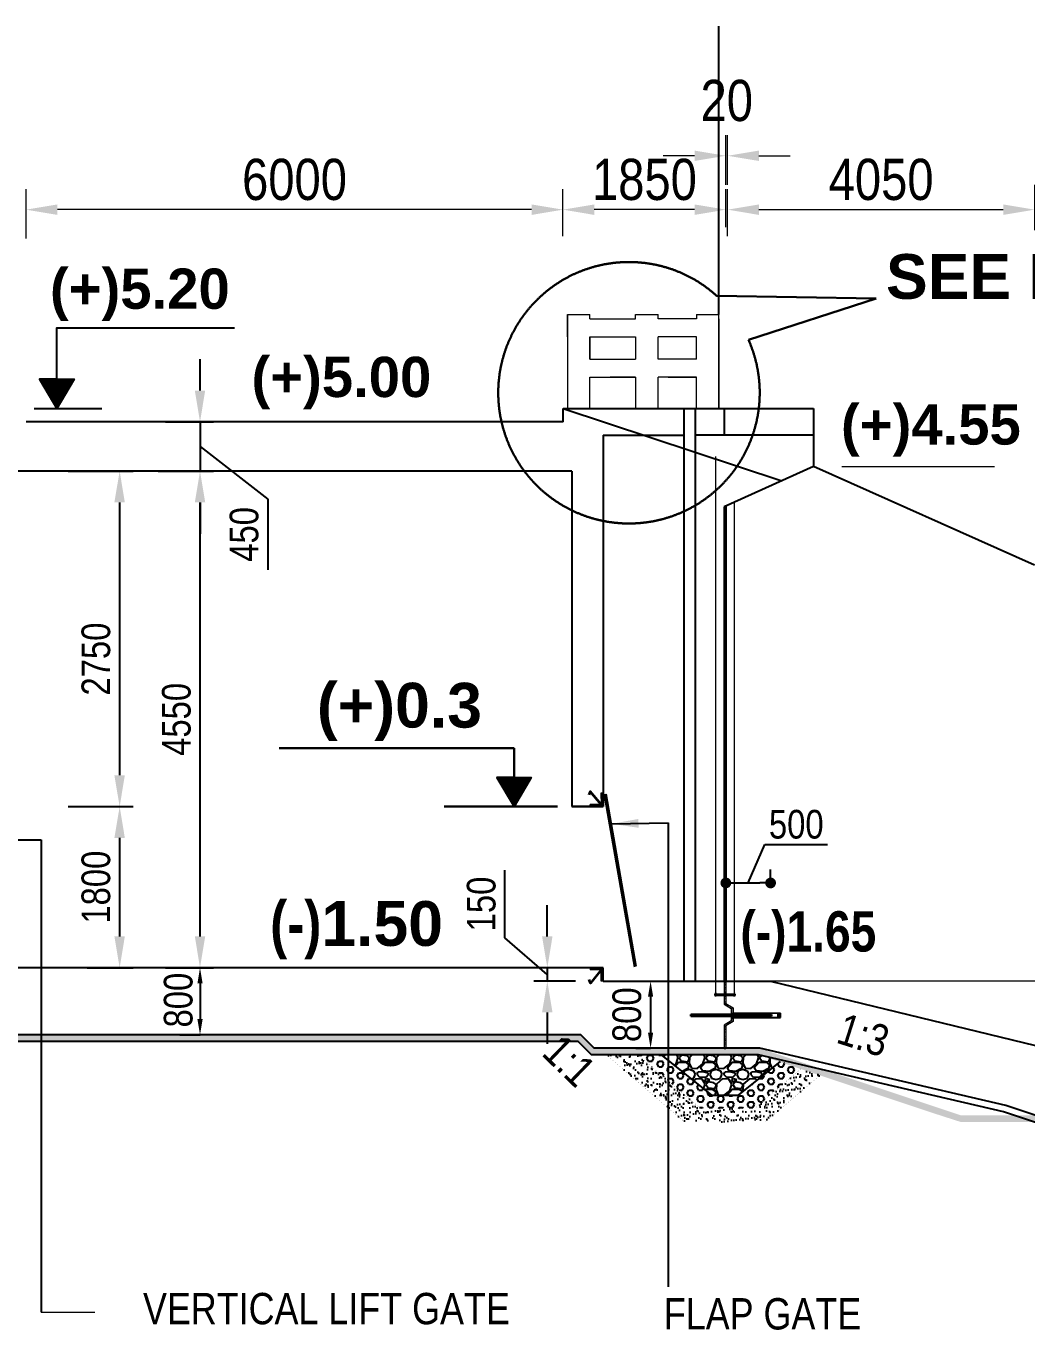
# Model space of a CAD drawing. Extents: x -119161 to 3778985, y -718511 to -30958.
# Drawn here: x 2846135 to 2857319, y -684385 to -669815 of the extents above; entities that cross this region are included whole.
import ezdxf

# ---------------------------------------------------------------- set-up
doc = ezdxf.new("R2010")
doc.units = 0
doc.header["$MEASUREMENT"] = 0
for name, pattern in [('DASHED2', [9.525, 6.35, -3.175]), ('DASHEDX2', [38.1, 25.4, -12.7]), ('HIDDEN', [0.375, 0.25, -0.125])]:
    doc.linetypes.add(name, pattern=pattern)
doc.layers.get('0').update_dxf_attribs({"linetype": 'CONTINUOUS'})
doc.layers.get('DEFPOINTS').update_dxf_attribs({"linetype": 'CONTINUOUS'})
for name, color, linetype, lineweight in [('CAR', 5, 'CONTINUOUS', 18), ('Dim', 7, 'CONTINUOUS', 9), ('Dimension', 8, 'CONTINUOUS', 18), ('Grid Line_Outer', 7, 'CONTINUOUS', 5), ('HATCH', 252, 'CONTINUOUS', 5), ('line2', 3, 'CONTINUOUS', 30), ('Railing', 8, 'CONTINUOUS', 0)]:
    doc.layers.add(name, color=color, linetype=linetype, lineweight=lineweight)
for name, color, linetype in [('DOTTED', 240, 'DASHED2'), ('LINE', 7, 'CONTINUOUS'), ('TEXT', 10, 'CONTINUOUS')]:
    doc.layers.add(name, color=color, linetype=linetype)
doc.styles.add('1-2', font='arial.ttf')
doc.styles.add('ARIAL', font='ARIALN.TTF')
doc.styles.add('DIM', font='isocp3.shx')
doc.styles.add('dimText', font='ARIALN.TTF')
doc.styles.add('text', font='ARIALN.TTF', dxfattribs={"height": 1.6})
doc.dimstyles.new('dim_150', dxfattribs={"dimtxt": 300, "dimasz": 300, "dimexe": 300, "dimexo": 100, "dimgap": 100, "dimtad": 1, "dimdec": 0, "dimzin": 0, "dimdsep": 46, "dimtxsty": 'DIM', "dimcen": 150, "dimclrd": 5, "dimclre": 5, "dimclrt": 7, "dimadec": 0, "dimazin": 0, "dimtfac": 1, "dimtdec": 0, "dimtmove": 0, "dimatfit": 3, "dimfxl": 20, "dimtolj": 1, "dimtzin": 0, "dimarcsym": 0})
doc.dimstyles.new('dim_230', dxfattribs={"dimtxt": 460, "dimasz": 460, "dimexe": 230, "dimexo": 100, "dimgap": 100, "dimtad": 1, "dimdec": 0, "dimzin": 0, "dimdsep": 46, "dimtxsty": 'dimText', "dimcen": 0.09, "dimclrd": 256, "dimclre": 256, "dimclrt": 7, "dimadec": 0, "dimazin": 0, "dimtfac": 1, "dimtdec": 0, "dimtofl": 0, "dimtmove": 0, "dimatfit": 3, "dimfxl": 1, "dimtolj": 1, "dimtzin": 0, "dimlwd": -1, "dimlwe": -1, "dimarcsym": 0})
pattern_1 = [(37.5, (2436513.7115, -700063.704), (-0.31496679, 9.63411885), [0, -7.6, 0, -8.5, 0, -8.125]), (7.5, (2436513.712, -700063.704), (8.84888353, 14.11073033), [0, -4.1, 0, -6.85, 0, -2.625]), (327.5, (2436507.5615, -700063.704), (15.57070931, 0.02829527), [0, -2.5, 0, -9, 0, -11.75]), (317.5, (2436507.562, -700063.704), (15.03063302, 4.38837782), [0, -1.25, 0, -5.9, 0, -6.75])]

# ---------------------------------------------------------------- blocks, each defined once
blk = doc.blocks.new('*D1457')
at = {"layer": 'DEFPOINTS', "color": 0, "lineweight": -2, "ltscale": 500}
for p in [(2847865, -680337), (2847852, -681087), (2848079, -681087)]:
    blk.add_point(p, dxfattribs=at)
at = {"layer": 'Dim', "color": 5, "lineweight": -2, "ltscale": 500}
for p, q in [((2847865, -680337), (2848079, -680337)), ((2848079, -680512), (2848079, -680912)), ((2847852, -681087), (2848079, -681087))]:
    blk.add_line(p, q, dxfattribs=at)
for points in [[(2848050, -680512), (2848108, -680512), (2848079, -680337)], [(2848050, -680912), (2848108, -680912), (2848079, -681087)]]:
    blk.add_solid(points, dxfattribs=at)
at = {"layer": 'Dim', "color": 7, "ltscale": 500, "insert": (2847837, -680699), "char_height": 320, "attachment_point": 5, "rotation": 90, "style": 'ARIAL'}
blk.add_mtext('\\A1;800', dxfattribs=at)
blk = doc.blocks.new('*D1458')
at = {"layer": 'DEFPOINTS', "color": 0, "lineweight": -2, "ltscale": 500}
for p in [(2852950, -680487), (2852950, -681237), (2853114, -681237)]:
    blk.add_point(p, dxfattribs=at)
at = {"layer": 'Dim', "color": 5, "lineweight": -2, "ltscale": 500}
for p, q in [((2852950, -680487), (2853114, -680487)), ((2853114, -680662), (2853114, -681062)), ((2852950, -681237), (2853114, -681237))]:
    blk.add_line(p, q, dxfattribs=at)
for points in [[(2853085, -680662), (2853143, -680662), (2853114, -680487)], [(2853085, -681062), (2853143, -681062), (2853114, -681237)]]:
    blk.add_solid(points, dxfattribs=at)
at = {"layer": 'Dim', "color": 7, "ltscale": 500, "insert": (2852850, -680862), "char_height": 320, "attachment_point": 5, "rotation": 90, "style": 'ARIAL'}
blk.add_mtext('\\A1;800', dxfattribs=at)
blk = doc.blocks.new('*D1465')
at = {"layer": 'DEFPOINTS', "color": 0, "lineweight": -2, "ltscale": 500}
for p in [(2846135, -671866), (2852135, -672139), (2846135, -672289)]:
    blk.add_point(p, dxfattribs=at)
at = {"layer": 'Dim', "ltscale": 500}
for p, q in [((2846135, -672189), (2846135, -671636)), ((2852135, -672039), (2852135, -671636)), ((2851785, -671866), (2846485, -671866))]:
    blk.add_line(p, q, dxfattribs=at)
at = {"layer": 'Dim', "lineweight": -2, "ltscale": 500}
for points in [[(2846485, -671808), (2846485, -671925), (2846135, -671866)], [(2851785, -671808), (2851785, -671925), (2852135, -671866)]]:
    blk.add_solid(points, dxfattribs=at)
at = {"layer": 'Dim', "color": 7, "ltscale": 500, "insert": (2849135, -671531), "char_height": 460, "attachment_point": 5, "style": 'dimText'}
blk.add_mtext('\\A1;6000', dxfattribs=at)
blk = doc.blocks.new('_Dot')
at = {"color": 0, "linetype": 'ByBlock', "lineweight": -2}
blk.add_line((-0.5, 0), (-1, 0), dxfattribs=at)
at = {"color": 0, "linetype": 'ByBlock', "const_width": 0.5}
blk.add_lwpolyline([(-0.25, 0, 1), (0.25, 0, 1)], format="xyb", close=True, dxfattribs=at)
blk = doc.blocks.new('*D1473')
at = {"layer": 'DEFPOINTS', "color": 0, "lineweight": -2, "ltscale": 500}
for p in [(2854455, -679390), (2853955, -679424), (2854455, -679432)]:
    blk.add_point(p, dxfattribs=at)
at = {"layer": 'Dim', "color": 5, "lineweight": -2, "ltscale": 500}
for p, q in [((2854205, -679390), (2854392, -678959)), ((2854392, -678959), (2855091, -678959)), ((2853955, -679324), (2853955, -679240)), ((2854455, -679332), (2854455, -679240)), ((2854075, -679390), (2854335, -679390))]:
    blk.add_line(p, q, dxfattribs=at)
at = {"layer": 'Dim', "color": 5, "lineweight": -2, "ltscale": 500, "xscale": 120, "yscale": 120, "zscale": 120, "rotation": 180}
blk.add_blockref('_Dot', (2853955, -679390), dxfattribs=at)
at = {"layer": 'Dim', "color": 5, "lineweight": -2, "ltscale": 500, "xscale": 120, "yscale": 120, "zscale": 120}
blk.add_blockref('_Dot', (2854455, -679390), dxfattribs=at)
at = {"layer": 'Dim', "color": 7, "ltscale": 500, "insert": (2854742, -678736), "char_height": 320, "attachment_point": 5, "style": 'ARIAL'}
blk.add_mtext('\\A1;500', dxfattribs=at)
blk = doc.blocks.new('*D1478')
at = {"layer": 'DEFPOINTS', "color": 0, "lineweight": -2, "ltscale": 500}
for p in [(2852135, -671866), (2853955, -672162), (2852135, -672263)]:
    blk.add_point(p, dxfattribs=at)
at = {"layer": 'Dim', "ltscale": 500}
for p, q in [((2852135, -672163), (2852135, -671636)), ((2853955, -672062), (2853955, -671636)), ((2853605, -671866), (2852485, -671866))]:
    blk.add_line(p, q, dxfattribs=at)
at = {"layer": 'Dim', "lineweight": -2, "ltscale": 500}
for points in [[(2852485, -671808), (2852485, -671925), (2852135, -671866)], [(2853605, -671808), (2853605, -671925), (2853955, -671866)]]:
    blk.add_solid(points, dxfattribs=at)
at = {"layer": 'Dim', "color": 7, "ltscale": 500, "insert": (2853045, -671531), "char_height": 460, "attachment_point": 5, "style": 'dimText'}
blk.add_mtext('\\A1;1850', dxfattribs=at)
blk = doc.blocks.new('*D1479')
at = {"layer": 'DEFPOINTS', "color": 0, "lineweight": -2, "ltscale": 500}
for p in [(2857405, -671488), (2857405, -671866), (2853975, -672262)]:
    blk.add_point(p, dxfattribs=at)
at = {"layer": 'Dim', "ltscale": 500}
for p, q in [((2853975, -672162), (2853975, -671636)), ((2857405, -671588), (2857405, -672096)), ((2854325, -671866), (2857055, -671866))]:
    blk.add_line(p, q, dxfattribs=at)
at = {"layer": 'Dim', "lineweight": -2, "ltscale": 500}
for points in [[(2854325, -671808), (2854325, -671925), (2853975, -671866)], [(2857055, -671808), (2857055, -671925), (2857405, -671866)]]:
    blk.add_solid(points, dxfattribs=at)
at = {"layer": 'Dim', "color": 7, "ltscale": 500, "insert": (2855690, -671531), "char_height": 460, "attachment_point": 5, "style": 'dimText'}
blk.add_mtext('\\A1;4050', dxfattribs=at)
blk = doc.blocks.new('*D1480')
at = {"layer": 'DEFPOINTS', "color": 0, "lineweight": -2, "ltscale": 500}
for p in [(2852374, -680337), (2851960, -680487), (2852374, -680487)]:
    blk.add_point(p, dxfattribs=at)
at = {"layer": 'Dim', "color": 5, "lineweight": -2, "ltscale": 500}
for p, q in [((2851487, -680002), (2851487, -679248)), ((2851960, -679987), (2851960, -679637)), ((2851960, -680412), (2851487, -680002)), ((2852274, -680337), (2851810, -680337)), ((2851960, -680337), (2851960, -680487)), ((2851960, -680337), (2851960, -680487)), ((2852274, -680487), (2851810, -680487)), ((2851960, -680837), (2851960, -681187))]:
    blk.add_line(p, q, dxfattribs=at)
for points in [[(2851901, -679987), (2852018, -679987), (2851960, -680337)], [(2851901, -680837), (2852018, -680837), (2851960, -680487)]]:
    blk.add_solid(points, dxfattribs=at)
at = {"layer": 'Dim', "color": 7, "ltscale": 500, "insert": (2851223, -679625), "char_height": 320, "attachment_point": 5, "rotation": 90, "style": 'ARIAL'}
blk.add_mtext('\\A1;150', dxfattribs=at)
blk = doc.blocks.new('*D1481')
at = {"layer": 'DEFPOINTS', "color": 0, "lineweight": -2, "ltscale": 500}
for p in [(2846775, -678537), (2846719, -680337), (2847181, -680337)]:
    blk.add_point(p, dxfattribs=at)
at = {"layer": 'Dim', "color": 5, "lineweight": -2, "ltscale": 500}
for p, q in [((2846875, -678537), (2847331, -678537)), ((2847181, -678887), (2847181, -679987)), ((2846819, -680337), (2847331, -680337))]:
    blk.add_line(p, q, dxfattribs=at)
for points in [[(2847122, -678887), (2847239, -678887), (2847181, -678537)], [(2847122, -679987), (2847239, -679987), (2847181, -680337)]]:
    blk.add_solid(points, dxfattribs=at)
at = {"layer": 'Dim', "color": 7, "ltscale": 500, "insert": (2846917, -679437), "char_height": 320, "attachment_point": 5, "rotation": 90, "style": 'ARIAL'}
blk.add_mtext('\\A1;1800', dxfattribs=at)
blk = doc.blocks.new('*D1488')
at = {"layer": 'DEFPOINTS', "color": 0, "lineweight": -2, "ltscale": 500}
for p in [(2846506, -674787), (2846506, -678537), (2847181, -678537)]:
    blk.add_point(p, dxfattribs=at)
at = {"layer": 'Dim', "color": 5, "lineweight": -2, "ltscale": 500}
for p, q in [((2846606, -674787), (2847331, -674787)), ((2847181, -675137), (2847181, -678187)), ((2846606, -678537), (2847331, -678537))]:
    blk.add_line(p, q, dxfattribs=at)
for points in [[(2847122, -675137), (2847239, -675137), (2847181, -674787)], [(2847122, -678187), (2847239, -678187), (2847181, -678537)]]:
    blk.add_solid(points, dxfattribs=at)
at = {"layer": 'Dim', "color": 7, "ltscale": 500, "insert": (2846917, -676888), "char_height": 320, "attachment_point": 5, "rotation": 90, "style": 'ARIAL'}
blk.add_mtext('\\A1;2750', dxfattribs=at)
blk = doc.blocks.new('*D1491')
at = {"layer": 'DEFPOINTS', "color": 0, "lineweight": -2, "ltscale": 500}
for p in [(2848079, -674787), (2848784, -674787), (2847595, -680337)]:
    blk.add_point(p, dxfattribs=at)
at = {"layer": 'Dim', "color": 5, "lineweight": -2, "ltscale": 500}
for p, q in [((2848684, -674787), (2847929, -674787)), ((2848079, -679987), (2848079, -675137)), ((2847695, -680337), (2848229, -680337))]:
    blk.add_line(p, q, dxfattribs=at)
for points in [[(2848021, -675137), (2848137, -675137), (2848079, -674787)], [(2848021, -679987), (2848137, -679987), (2848079, -680337)]]:
    blk.add_solid(points, dxfattribs=at)
at = {"layer": 'Dim', "color": 7, "ltscale": 500, "insert": (2847816, -677562), "char_height": 320, "attachment_point": 5, "rotation": 90, "style": 'ARIAL'}
blk.add_mtext('\\A1;4550', dxfattribs=at)
blk = doc.blocks.new('*D1492')
at = {"layer": 'DEFPOINTS', "color": 0, "lineweight": -2, "ltscale": 500}
for p in [(2847595, -674237), (2847512, -674787), (2848079, -674787)]:
    blk.add_point(p, dxfattribs=at)
at = {"layer": 'Dim', "color": 5, "lineweight": -2, "ltscale": 500}
for p, q in [((2848079, -673887), (2848079, -673537)), ((2847695, -674237), (2848229, -674237)), ((2848079, -674237), (2848079, -674787)), ((2848079, -674237), (2848079, -674787)), ((2848079, -674512), (2848837, -675101)), ((2847612, -674787), (2848229, -674787)), ((2848079, -675137), (2848079, -675487)), ((2848837, -675101), (2848837, -675890))]:
    blk.add_line(p, q, dxfattribs=at)
for points in [[(2848021, -673887), (2848137, -673887), (2848079, -674237)], [(2848021, -675137), (2848137, -675137), (2848079, -674787)]]:
    blk.add_solid(points, dxfattribs=at)
at = {"layer": 'Dim', "color": 7, "ltscale": 500, "insert": (2848573, -675495), "char_height": 320, "attachment_point": 5, "rotation": 90, "style": 'ARIAL'}
blk.add_mtext('\\A1;450', dxfattribs=at)
blk = doc.blocks.new('huk')
at = {"layer": 'Dim'}
h = blk.add_hatch(dxfattribs=at)
h.set_pattern_fill('ANSI31', color=15)
h.set_pattern_definition([(45, (-358365.36117, -19477.47705), (-0.08838834765, 0.08838834765), [])])
h.paths.add_polyline_path([(13, 3, 0.75964), (-13, 3), (-94, 3, 4.674984), (-94, -6), (-12, -6, 0.637498), (12, -6), (94, -6, 4.674984), (94, 3)])
h.paths.add_polyline_path([(-6, 0, -1), (6, 0, -1)], flags=16)
at = {"layer": 'DOTTED', "color": 8}
for points in [[(-94, 3), (-13, 3)], [(13, 3), (94, 3)], [(-94, -6), (-12, -6)], [(12, -6), (94, -6)]]:
    blk.add_lwpolyline(points, dxfattribs=at)
blk.add_circle((0, 0), 6.04, dxfattribs=at)
for centre, radius, start, end in [((-104, -1), 11, 24.1477, 335.8523), ((0, 0), 13, 15.5565, 164.4435), ((104, -1), 11, 204.1477, 155.8523), ((0, 0), 13, 204.9652, 335.0348)]:
    blk.add_arc(centre, radius, start, end, dxfattribs=at)
blk = doc.blocks.new('*D1534')
at = {"layer": 'DEFPOINTS', "color": 0, "lineweight": -2, "ltscale": 500}
for p in [(2853975, -671264), (2853955, -671689), (2853975, -671689)]:
    blk.add_point(p, dxfattribs=at)
at = {"layer": 'Dim', "ltscale": 500}
for p, q in [((2853955, -671589), (2853955, -671034)), ((2853975, -671589), (2853975, -671034)), ((2853605, -671264), (2853255, -671264)), ((2854325, -671264), (2854675, -671264))]:
    blk.add_line(p, q, dxfattribs=at)
at = {"layer": 'Dim', "lineweight": -2, "ltscale": 500}
for points in [[(2853605, -671206), (2853605, -671322), (2853955, -671264)], [(2854325, -671206), (2854325, -671322), (2853975, -671264)]]:
    blk.add_solid(points, dxfattribs=at)
at = {"layer": 'Dim', "color": 7, "ltscale": 500, "insert": (2853965, -670649), "char_height": 460, "attachment_point": 5, "style": 'dimText'}
blk.add_mtext('\\A1;20', dxfattribs=at)

msp = doc.modelspace()

# ---------------------------------------------------------------- hatches: boundary and pattern name
at = {"layer": 'Dim'}
h = msp.add_hatch(dxfattribs=at)
h.set_pattern_fill('ANSI31', color=8)
h.set_pattern_definition([(45, (2502204.75016, -779149.77228), (-0.08838834765, 0.08838834765), [])])
h.paths.add_polyline_path([(2846671.2, -673761.4), (2846478.6, -673761.4), (2846478.6, -674087.2)])
h.paths.add_polyline_path([(2846478.6, -673761.4), (2846286.1, -673761.4), (2846478.6, -674087.2)])
h = msp.add_hatch(dxfattribs=at)
h.set_pattern_fill('ANSI31', color=8)
h.set_pattern_definition([(45, (2508085.77198, -783598.47598), (-0.08838834765, 0.08838834765), [])])
h.paths.add_polyline_path([(2851396.3, -678210.1), (2851588.8, -678210.1), (2851588.8, -678535.9)])
h.paths.add_polyline_path([(2851588.8, -678210.1), (2851781.3, -678210.1), (2851588.8, -678535.9)])
h = msp.add_hatch(dxfattribs=at)
h.set_pattern_fill('AR-SAND', color=8, scale=5)
h.set_pattern_definition(pattern_1)
h.paths.add_polyline_path([(2853935.3, -680487.2), (2853955.3, -680487.2), (2853955.3, -680737.2), (2854035.3, -680787.2), (2854035.3, -680831.1), (2854015.3, -680831.1), (2854015.3, -680794.3), (2853935.3, -680744.3)])
h = msp.add_hatch(color=15, dxfattribs=at)
h.dxf.hatch_style = 1
h.paths.add_polyline_path([(2854539.8, -680843.3), (2854565.3, -680843.3), (2854565.2, -680893.3), (2854539.7, -680893.3)])
h = msp.add_hatch(color=15, dxfattribs=at)
h.dxf.hatch_style = 1
h.paths.add_polyline_path([(2853565.5, -680858.1), (2853565.5, -680878.1), (2854464.9, -680878.1), (2854464.9, -680858.1)])
h = msp.add_hatch(dxfattribs=at)
h.set_pattern_fill('AR-SAND', color=8, scale=5)
h.set_pattern_definition(pattern_1)
h.paths.add_polyline_path([(2853935.3, -681237.2), (2853955.3, -681237.2), (2853955.3, -680987.2), (2854035.3, -680937.2), (2854035.3, -680893.3), (2854015.3, -680893.3), (2854015.3, -680930.1), (2853935.3, -680980.1)])
h = msp.add_hatch(dxfattribs=at)
h.set_pattern_fill('AR-CONC', color=8, scale=20)
h.set_pattern_definition([(50, (2500404.73, -824934.96), (143.452037, -12.550427), [15, -165]), (355, (2500404.73, -824934.96), (-27.750267, 150.438427), [12, -132]), (100.451444, (2500416.69, -824936.01), (115.70177, 137.888), [12.74804, -140.22842]), (46.1842, (2500404.73, -824894.96), (213.44827, -33.10386), [22.5, -247.5]), (96.635635, (2500422.52, -824897.72), (186.93239, 194.82372), [19.12207, -210.34275]), (351.184164, (2500404.73, -824894.96), (186.93239, 194.82372), [18, -198]), (21, (2500424.73, -824904.96), (119.38141, -80.523778), [15, -165]), (326, (2500424.73, -824904.96), (48.663066, 145.03001), [12, -132]), (71.451445, (2500434.68, -824911.67), (168.044475, 64.50623), [12.74804, -140.22842]), (37.5, (2500404.73, -824934.96), (2.431971, 66.578771), [0, -130.4, 0, -134, 0, -132.5]), (7.5, (2500404.73, -824934.96), (52.613907, 78.882342), [0, -76.4, 0, -127.4, 0, -50.5]), (327.5, (2500360.13, -824934.96), (106.764487, -4.510974), [0, -50, 0, -156, 0, -207]), (317.5, (2500340.13, -824934.96), (116.637234, 20.020996), [0, -65, 0, -103.6, 0, -147])])
h.paths.add_polyline_path([(2871205.8, -682287.8), (2870715.6, -682287.6), (2870715.6, -682362.6), (2871205.8, -682362.8)])
h.paths.add_polyline_path([(2829305.6, -682348), (2828815.6, -682348), (2828815.6, -682423), (2829305.6, -682423)])
h.paths.add_polyline_path([(2852335.1, -681087.2), (2846135.3, -681087.2), (2844485.3, -681087), (2843637.7, -681087), (2841754.3, -681714.8), (2840937, -681987.2), (2830315.6, -681987.2), (2829915.6, -682348), (2829425.6, -682348), (2829425.6, -682423), (2829944.4, -682423), (2830344.4, -682062.2), (2840949.1, -682062.2), (2841785.6, -681783.4), (2843649.3, -681162), (2844485.3, -681162), (2846135.3, -681162.2), (2852304.1, -681162.2), (2852454.1, -681312.2), (2853485.3, -681312.2), (2854322, -681312.2), (2856224.4, -681946.6), (2856583.5, -682062.2), (2861957.8, -682062.2), (2869724.1, -682062.4), (2870084.1, -682362.6), (2870595.6, -682362.5), (2870595.6, -682287.5), (2870111.5, -682287.6), (2869751.3, -681987.4), (2861957.8, -681987.2), (2856583.5, -681987.2), (2856216.5, -681864.9), (2854333.5, -681237.2), (2853485.3, -681237.2), (2852485.1, -681237.2)])
at = {"layer": 'Grid Line_Outer', "ltscale": 2}
h = msp.add_hatch(color=1, dxfattribs=at)
h.dxf.hatch_style = 1
h.paths.add_polyline_path([(2852437.2, -678537.2), (2852439.2, -678513.4), (2852560.8, -678513.4), (2852558.8, -678386), (2852585.2, -678386), (2852585.2, -678537.2)])
h = msp.add_hatch(color=1, dxfattribs=at)
h.dxf.hatch_style = 1
h.paths.add_polyline_path([(2852438.6, -680337.2), (2852438.6, -680361.5), (2852561.1, -680361.5), (2852561, -680487.2), (2852585.1, -680487.2), (2852585.1, -680337.4)])
at = {"layer": 'HATCH', "lineweight": -2, "ltscale": 50}
h = msp.add_hatch(dxfattribs=at)
h.set_pattern_fill('AR-SAND', color=2, scale=50)
h.set_pattern_definition([(37.5, (2480943.85, -712130.95), (-3.149668, 96.341188), [0, -76, 0, -85, 0, -81.25]), (7.5, (2480943.85, -712130.95), (88.488835, 141.107303), [0, -41, 0, -68.5, 0, -26.25]), (327.5, (2480882.35, -712130.95), (155.707093, 0.282953), [0, -25, 0, -90, 0, -117.5]), (317.5, (2480882.35, -712130.95), (150.30633, 43.88378), [0, -12.5, 0, -59, 0, -67.5])])
h.paths.add_polyline_path([(2852900.3, -681311.5), (2852619.7, -681312.2), (2853495.3, -682061.9), (2854395.3, -682061.9), (2855016.6, -681529.9), (2854800.2, -681461.3), (2854274, -681911.9), (2853674.3, -681911.9), (2852972.9, -681311.4)])
h = msp.add_hatch(dxfattribs=at)
h.set_pattern_fill('HEX', color=5, scale=300)
h.set_pattern_definition([(0, (2500404.73, -782770.04), (0, 64.951905), [37.5, -75]), (120, (2500404.73, -782770.04), (-56.25, -32.475953), [37.5, -75]), (60, (2500442.23, -782770.04), (-56.25, 32.475953), [37.5, -75])])
h.paths.add_polyline_path([(2854274, -681911.9), (2853674.3, -681911.9), (2852972.9, -681311.4), (2853232.4, -681311.4), (2853795.3, -681761.9), (2854095.3, -681761.9), (2854564.3, -681386.5), (2854800.2, -681461.3)])
h = msp.add_hatch(dxfattribs=at)
h.set_pattern_fill('GRAVEL', color=16, scale=300)
h.set_pattern_definition([(228.0127875, (2481159.847, -711830.95), (-2400, -2700), [40.3608, -3995.72641]), (184.9697407, (2481132.847, -711860.95), (3600, 300), [69.2604, -6856.77743]), (132.510447, (2481063.847, -711866.95), (3000, -3300), [48.8364, -4834.80978]), (267.273689, (2480946.847, -711941.95), (300, 6000), [63.0714, -6244.06741]), (292.833654, (2480943.847, -712004.95), (-1500, 3600), [61.8465, -6122.81194]), (357.273689, (2480967.847, -712061.95), (-6000, 300), [63.0714, -6244.06741]), (37.6942405, (2481030.847, -712064.95), (-3900, -3000), [83.4087, -8257.45456]), (72.2553284, (2481096.847, -712013.95), (2100, 6600), [78.7464, -7795.89645]), (121.4295656, (2481120.847, -711938.95), (-2400, 3900), [63.285, -6265.22193]), (175.236358, (2481087.847, -711884.95), (3300, -300), [72.2496, -3540.22877]), (222.3974378, (2481015.847, -711878.95), (-3600, -3300), [93.4344, -9250.0125]), (138.814075, (2481243.847, -711944.95), (-2100, 1800), [31.8903, -3157.15344]), (171.4692344, (2481219.847, -711923.95), (3900, -600), [60.6711, -6006.45342]), (225, (2481159.85, -711914.95), (-3e-14, -300), [42.4263, -381.83777]), (203.19859, (2481138.847, -711878.95), (1500, 600), [22.8474, -2261.88453]), (291.80141, (2481117.847, -711887.95), (-300, 900), [32.3109, -1583.23854]), (30.963757, (2481129.847, -711917.95), (900, 600), [52.4787, -1696.80687]), (161.56505, (2481174.85, -711890.95), (600, -300), [37.9473, -910.736]), (16.3895403, (2480943.847, -711887.95), (3000, 900), [53.16, -5262.85354]), (70.346176, (2480994.847, -711872.95), (-1200, -3300), [44.5983, -4415.22232]), (293.19859, (2481174.847, -711830.95), (-600, 1500), [45.6945, -2239.03743]), (343.6104597, (2481192.847, -711872.95), (-3000, 900), [53.16, -5262.85354]), (339.443955, (2480943.847, -712073.95), (-1500, 600), [51.264, -2511.93712]), (294.7751406, (2480991.847, -712091.95), (-1500, 3300), [42.9534, -4252.39292]), (66.80141, (2481177.847, -712130.95), (600, 1500), [45.6945, -2239.03743]), (17.3540246, (2481195.847, -712088.95), (-3900, -1200), [50.2893, -4978.62708]), (69.443955, (2481030.847, -712130.95), (-600, -1500), [25.632, -2537.56912]), (101.309932, (2481159.847, -712130.95), (-300, 1200), [15.297, -1514.40885]), (165.963757, (2481156.85, -712115.95), (900, -300), [61.8465, -1175.08519]), (186.009006, (2481096.847, -712100.95), (3000, 300), [57.315, -5674.17695]), (303.690068, (2481129.85, -711944.95), (-300, 600), [43.2666, -1038.39878]), (353.1572266, (2481153.847, -711980.95), (5100, -600), [75.5382, -7478.26879]), (60.945396, (2481228.847, -711989.95), (-1200, -2100), [30.8868, -3057.80224]), (90, (2481243.85, -711962.95), (-300, 300), [18, -282]), (120.256437, (2481090.847, -712091.95), (1200, -2100), [41.6772, -4126.056]), (48.0127875, (2481069.847, -712055.95), (2400, 2700), [80.7216, -3955.36561]), (0, (2481123.85, -711995.95), (300, 300), [78, -222]), (325.3048465, (2481201.847, -711995.95), (3000, -2100), [47.4342, -4695.9823]), (254.054604, (2481240.847, -712022.95), (-300, -1200), [43.6806, -2140.35237]), (207.6459754, (2481228.847, -712064.95), (-5700, -3000), [71.1195, -7040.84225]), (175.4260787, (2481165.847, -712097.95), (-3900, 300), [75.2397, -7448.72202])])
h.paths.add_polyline_path([(2854095.3, -681761.9), (2853795.3, -681761.9), (2853232.4, -681311.4), (2854183.3, -681311.4), (2854329.9, -681312.2), (2854564.3, -681386.5)])

# ---------------------------------------------------------------- linework, layer by layer
for p, q in [((2854015.3, -680842.5), (2854565.3, -680843.3)), ((2854015.3, -680893.3), (2854565.2, -680893.3))]:
    msp.add_line(p, q)
at = {"color": 5}
for points in [[(2846478.6, -674087.2), (2846478.6, -673185.3), (2848465.7, -673185.3)], [(2846478.6, -674087.2), (2846478.6, -673761.4), (2846286.1, -673761.4), (2846478.6, -674087.2)], [(2846478.6, -674087.2), (2846478.6, -673761.4), (2846671.2, -673761.4), (2846478.6, -674087.2)], [(2851588.8, -678535.9), (2851588.8, -678210.1), (2851396.3, -678210.1), (2851588.8, -678535.9)], [(2851588.8, -678535.9), (2851588.8, -678210.1), (2851781.3, -678210.1), (2851588.8, -678535.9)]]:
    msp.add_lwpolyline(points, dxfattribs=at)
at = {"color": 8}
msp.add_lwpolyline([(2846226, -674087.2), (2846980.8, -674087.2)], dxfattribs=at)
at = {"color": 7}
msp.add_lwpolyline([(2853955.3, -680487.2), (2854455.2, -680487.2)], dxfattribs=at)
for points in [[(2854539.7, -680893.3), (2854539.8, -680843.3)], [(2854565.2, -680893.3), (2854565.3, -680843.3)]]:
    msp.add_lwpolyline(points)
at = {"layer": 'CAR', "color": 1}
msp.add_line((2857539, -680487.2), (2854455.2, -680487.2), dxfattribs=at)
at = {"layer": 'Dim', "color": 8, "ltscale": 500}
msp.add_line((2855251.7, -674737.2), (2856955.3, -674737.2), dxfattribs=at)
at = {"layer": 'Dim', "ltscale": 500}
msp.add_line((2846304.6, -684188), (2846905.4, -684188), dxfattribs=at)
at = {"layer": 'Dim', "color": 13, "lineweight": 30, "ltscale": 50}
for points in [[(2852599.5, -678397.8), (2852939.7, -680327.7)], [(2852614.2, -678397.8), (2852949.1, -680323.1)]]:
    msp.add_lwpolyline(points, dxfattribs=at)
at = {"layer": 'DOTTED', "color": 0, "linetype": 'DASHEDX2', "lineweight": 20, "ltscale": 0.07}
for points in [[(2853842.6, -680627.2), (2853842.6, -674623.9)], [(2854053, -680627.7), (2854053, -675128.4)]]:
    msp.add_lwpolyline(points, dxfattribs=at)
at = {"layer": 'DOTTED', "color": 8, "linetype": 'ByBlock', "ltscale": 0.5, "const_width": 1}
for points in [[(2852619.7, -681312.2), (2853495.3, -682061.9), (2854395.3, -682061.9), (2855016.6, -681529.9)], [(2852973.9, -681312.2), (2853674.3, -681911.9), (2854274, -681911.9), (2854800.2, -681461.3)]]:
    msp.add_lwpolyline(points, dxfattribs=at)
at = {"layer": 'DOTTED', "color": 8, "linetype": 'ByBlock', "ltscale": 0.5}
msp.add_lwpolyline([(2853233.5, -681312.2), (2853795.3, -681761.9), (2854095.3, -681761.9), (2854564.3, -681386.5)], dxfattribs=at)
at = {"layer": 'Grid Line_Outer', "color": 1, "ltscale": 2}
for p, q in [((2852436.9, -678537.2), (2852439, -678513.4)), ((2852437.2, -678537.2), (2852439.2, -678513.4)), ((2852438.6, -680337.2), (2852438.6, -680361.5))]:
    msp.add_line(p, q, dxfattribs=at)
at = {"layer": 'Grid Line_Outer', "color": 1, "lineweight": 35, "ltscale": 2}
for points in [[(2852560.8, -678513.4), (2852438.4, -678368.7), (2852423.9, -678406.6)], [(2852561.1, -680361.5), (2852440.9, -680508.1), (2852425.8, -680470.4)]]:
    msp.add_lwpolyline(points, dxfattribs=at)
at = {"layer": 'Grid Line_Outer', "color": 1, "ltscale": 2}
for points in [[(2852437.2, -678537.2), (2852585.2, -678537.2), (2852585.2, -678386), (2852558.8, -678386), (2852560.8, -678513.4), (2852439.2, -678513.4)], [(2852438.6, -680337.2), (2852585.1, -680337.4), (2852585.1, -680487.2), (2852561, -680487.2), (2852561.1, -680361.5), (2852438.6, -680361.5)]]:
    msp.add_lwpolyline(points, dxfattribs=at)
at = {"layer": 'LINE', "color": 0, "linetype": 'ByBlock', "lineweight": -2}
msp.add_line((2853876.6, -673037.2), (2853876.6, -669814.7), dxfattribs=at)
at = {"layer": 'LINE', "ltscale": 500}
for p, q in [((2853935.3, -674087.2), (2853935.3, -674387.2)), ((2854935.3, -674087.3), (2854935.3, -674387.2)), ((2852585.2, -674387.2), (2852585.2, -678537.2)), ((2852585.4, -674387.2), (2853485.3, -674387.2)), ((2854935.3, -674387.2), (2853610.3, -674387.2)), ((2852235.3, -674787.2), (2852235.3, -678537.2)), ((2857405.3, -675837.2), (2854935.3, -674737.2)), ((2852235.3, -678537.2), (2852585.2, -678537.2)), ((2852585.1, -678537.2), (2852235.4, -678537.2)), ((2852585.1, -680337.2), (2844035.3, -680337.2)), ((2852585.1, -680487.2), (2853935.3, -680487.2))]:
    msp.add_line(p, q, dxfattribs=at)
for points in [[(2852135.3, -674087.2), (2854935.3, -674087.2)], [(2852135.3, -674237.2), (2852135.3, -674087.2)], [(2853485.3, -674087.2), (2853485.4, -680487.2)], [(2853610.3, -674087.2), (2853610.4, -680487.2)], [(2852135.3, -674237.2), (2846135.3, -674237.2)], [(2854935.3, -674387.2), (2854935.3, -674737.2)], [(2852235.3, -674787.2), (2845985.3, -674787.2)], [(2854935.3, -674737.2), (2853935.3, -675187.2)], [(2853935.3, -675187.2), (2853935.3, -680487.2)], [(2853955.3, -675178.2), (2853955.3, -680487.2)], [(2854455.2, -680487.2), (2857539, -681237.2)], [(2870767.8, -682287.6), (2870283.6, -682287.6), (2869923.4, -681987.4), (2863215.8, -681987.2), (2857417.3, -681987.2), (2857082, -681875.4), (2854333.5, -681237.2), (2853485.3, -681237.2), (2853485.3, -681237.2), (2852485.1, -681237.2), (2852335.1, -681087.2), (2846135.3, -681087.2), (2846135.3, -681087.2), (2844485.3, -681087), (2844485.3, -681087), (2843637.7, -681087), (2840937, -681987.2), (2826925.6, -681987.2), (2826525.6, -682348), (2826235.6, -682348)], [(2870767.7, -682362.6), (2870256.5, -682362.6), (2869896.3, -682062.4), (2863215.8, -682062.2), (2857405.1, -682062.2), (2857058.2, -681946.6), (2854321.3, -681312.2), (2853485.3, -681312.2), (2852454.1, -681312.2), (2852304.1, -681162.2), (2846135.3, -681162.2), (2844485.3, -681162), (2843649.9, -681162), (2840949.1, -682062.2), (2826954.4, -682062.2), (2826554.4, -682423), (2826235.6, -682423)]]:
    msp.add_lwpolyline(points, dxfattribs=at)
at = {"layer": 'LINE', "color": 2, "linetype": 'DASHED2', "ltscale": 2000000.0}
msp.add_lwpolyline([(2852135.3, -674087.2), (2854582.3, -674896.1)], dxfattribs=at)
at = {"layer": 'LINE', "lineweight": 15}
for points in [[(2853935.3, -680487.2), (2853935.3, -680643.3)], [(2853955.3, -680487.2), (2853955.3, -680643)], [(2853935.3, -680643.3), (2853935.3, -680744.3), (2854015.3, -680794.3), (2854015.3, -680858.1)], [(2853955.3, -680643), (2853955.3, -680737.2), (2854035.3, -680787.2), (2854035.3, -680842.6)], [(2854015.3, -680878.1), (2854015.3, -680930.1), (2853935.3, -680980.1), (2853935.3, -681237.2)], [(2854035.3, -680893.3), (2854035.3, -680937.2), (2853955.3, -680987.2), (2853955.3, -681237.2)]]:
    msp.add_lwpolyline(points, dxfattribs=at)
at = {"layer": 'line2', "color": 5}
for p, q in [((2851588.8, -677884), (2848963.4, -677884)), ((2851588.8, -678210.1), (2851588.8, -677884))]:
    msp.add_line(p, q, dxfattribs=at)
at = {"layer": 'line2', "color": 2}
msp.add_line((2853565.5, -680878.1), (2853565.5, -680858.1), dxfattribs=at)
at = {"layer": 'line2', "color": 7, "linetype": 'HIDDEN', "ltscale": 2000000.0, "elevation": 0}
msp.add_lwpolyline([(2853853.6, -672830.1), (2855636.1, -672858), (2854208.4, -673321.4)], dxfattribs=at)
at = {"layer": 'line2', "color": 8}
msp.add_lwpolyline([(2850808.9, -678537.2), (2852073.3, -678537.2)], dxfattribs=at)
at = {"layer": 'line2', "color": 1}
for points in [[(2853955.3, -680487.2), (2853935.3, -680487.2)], [(2853935.3, -680645.4), (2853939.5, -680648.8), (2853945.4, -680650.2), (2853951.7, -680648.5), (2853955.3, -680645.6)], [(2853935.3, -681237.2), (2853955.3, -681237.2)]]:
    msp.add_lwpolyline(points, dxfattribs=at)
at = {"layer": 'line2', "color": 2}
for points in [[(2854464.9, -680858.1), (2853565.5, -680858.1)], [(2854464.9, -680878.1), (2853565.5, -680878.1)], [(2854464.9, -680858.1), (2854464.9, -680878.1)]]:
    msp.add_lwpolyline(points, dxfattribs=at)
at = {"layer": 'line2', "color": 7, "linetype": 'HIDDEN', "ltscale": 2000000.0}
msp.add_arc((2852872.4, -673912.3, 0), 1460.8, 47.80446, 23.8607, dxfattribs=at)
at = {"layer": 'Railing', "ltscale": 500}
for p, q in [((2852185.4, -673037.2), (2852185.4, -674087.2)), ((2852185.4, -673287.2), (2852185.4, -673037.2)), ((2852435.4, -673087.2), (2852435.4, -673037.2)), ((2852435.4, -673087.2), (2852435.4, -673037.2)), ((2852946.9, -673087.2), (2852946.9, -673037.2)), ((2853196.9, -673087.2), (2853196.9, -673037.2)), ((2853626.6, -673037.2), (2853626.6, -673087.2)), ((2853876.6, -674087.2), (2853876.6, -673037.2)), ((2853876.6, -673087.2), (2853876.6, -674087.2)), ((2852435.4, -673287.2), (2852946.9, -673287.2)), ((2852435.4, -673537.2), (2852435.4, -673287.2)), ((2853196.8, -673537.2), (2853196.8, -673287.2)), ((2853626.6, -673287.2), (2853196.8, -673287.2)), ((2853626.6, -673537.2), (2853626.6, -673287.2)), ((2852435.4, -674087.2), (2852435.4, -673737.2)), ((2853196.9, -674087.2), (2853196.8, -673737.2)), ((2853626.6, -674087.2), (2853626.6, -673737.2))]:
    msp.add_line(p, q, dxfattribs=at)
for points in [[(2852185.4, -673037.2), (2852435.4, -673037.2)], [(2852435.4, -673087.2), (2852946.9, -673087.2)], [(2852946.9, -673037.2), (2853196.9, -673037.2)], [(2853626.6, -673087.2), (2853196.9, -673087.2)], [(2853626.6, -673037.2), (2853876.6, -673037.2)], [(2852435.4, -673287.2), (2852435.4, -673287.2), (2852435.4, -673537.2)], [(2852946.9, -673287.2), (2852946.9, -673537.2)], [(2852435.4, -673537.2), (2852946.9, -673537.2)], [(2853626.6, -673537.2), (2853196.8, -673537.2)], [(2852435.4, -673737.2), (2852946.9, -673737.2)], [(2852946.9, -673737.2), (2852660.4, -673737.2)], [(2852946.9, -673737.2), (2852946.9, -674087.2)], [(2853626.6, -673737.2), (2853196.8, -673737.2)], [(2853310.4, -673737.2), (2853626.6, -673737.2)]]:
    msp.add_lwpolyline(points, dxfattribs=at)
msp.add_lwpolyline([(2852946.9, -673087.2), (2852946.9, -673087.2)], close=True, dxfattribs=at)

# ---------------------------------------------------------------- block references
at = {"layer": 'line2', "color": 1}
msp.add_blockref('huk', (2853945.4, -680637.1), dxfattribs=at)

# ---------------------------------------------------------------- texts
at = {"layer": 'Dimension', "color": 0, "lineweight": 13, "ltscale": 2, "insert": (2858277.8, -672616.4, 0), "char_height": 500, "width": 6737.011, "attachment_point": 5, "style": '1-2'}
msp.add_mtext("{\\fArial|b1|i0|c0|p34;\\C6;SEE DETAIL 'Z'}", dxfattribs=at)
at = {"layer": 'TEXT', "ltscale": 500, "style": 'ARIAL'}
for s, rotation, p in [('1:3', 342.32487, (2855173.8, -681170.9)), ('1:1', 315.91306, (2851883.9, -681307.3))]:
    msp.add_text(s, height=350, rotation=rotation, dxfattribs=at).set_placement(p)
at = {"layer": 'TEXT', "color": 2, "style": 'text'}
for s, insert, char_height, width, attachment_point in [('{\\fArial|b1|i0|c0|p34;\\C6;(+)5.20}', (2848411.3, -672524.3, 0), 450, 2203.973, 3), ('{\\fArial|b1|i0|c0|p34;\\C6;(+)5.00}', (2850663.3, -673510.3, 0), 450, 2203.973, 3), ('{\\fArial|b1|i0|c0|p34;\\C6;(+)4.55}', (2857250.9, -674041.6, 0), 450, 2503.973, 3), ('{\\fArial|b1|i0|c0|p34;\\C6;(+)0.3}', (2849385.6, -677153.3, 0), 500, 2203.973, 1), ('{\\fArial Narrow|b1|i0|c0|p34;\\C6;(-)\\fArial|b1|i0|c0|p34;1.50}', (2850794.1, -679593.1, 0), 500, 2203.973, 3), ('{\\fArial Narrow|b1|i0|c0|p34;\\C6;(-)1.65}', (2855635.9, -679706.2, 0), 450, 2203.973, 3)]:
    msp.add_mtext(s, dxfattribs=dict(at, insert=insert, char_height=char_height, width=width, attachment_point=attachment_point))
at = {"layer": 'TEXT', "char_height": 350, "attachment_point": 2, "style": 'ARIAL'}
for s, insert, width in [('VERTICAL LIFT GATE', (2849491.4, -683971.2), 7360.475), ('FLAP GATE', (2854364.9, -684029.6), 3417.24)]:
    msp.add_mtext(s, dxfattribs=dict(at, insert=insert, width=width))

# ---------------------------------------------------------------- dimensions: what is measured, and where the dimension line sits
at = {"layer": 'Dim', "ltscale": 500}
dim = msp.add_linear_dim(base=(2853975.3, -671264), p1=(2853955.3, -671688.9), p2=(2853975.3, -671688.9), dimstyle='dim_230', override={"dimasz": 350, "dimsah": 1, "dimtmove": 2}, dxfattribs=at)
dim.commit()
dim.dimension.update_dxf_attribs({"geometry": '*D1534', "text_midpoint": (2853965.3, -670649.2)})
for base, p1, p2, angle, text, dimstyle, override, picture, middle in [((2846135.3, -671866.3), (2852135.3, -672139.4), (2846135.3, -672289.4), 180, '6000', 'dim_230', {"dimasz": 350, "dimsah": 1, "dimtmove": 2}, '*D1465', (2849135.3, -671531.4)), ((2852135.3, -671866.3), (2853955.3, -672161.7), (2852135.3, -672262.9), 180, '1850', 'dim_230', {"dimasz": 350, "dimsah": 1, "dimtmove": 2}, '*D1478', (2853045.3, -671531.4)), ((2848079.1, -674787.2), (2847594.7, -680337.2), (2848784.4, -674787.2), 90, '4550', 'dim_150', {"dimtxt": 320, "dimasz": 350, "dimexe": 150, "dimtxsty": 'ARIAL', "dimsah": 1, "dimtmove": 1}, '*D1491', (2847815.7, -677562.2))]:
    dim = msp.add_linear_dim(base=base, p1=p1, p2=p2, angle=angle, text=text, dimstyle=dimstyle, override=override, dxfattribs=at)
    dim.commit()
    dim.dimension.update_dxf_attribs({"geometry": picture, "text_midpoint": middle})
dim = msp.add_linear_dim(base=(2857405.3, -671866.3), p1=(2853975.3, -672261.7), p2=(2857405.3, -671487.8), text='4050', dimstyle='dim_230', override={"dimasz": 350, "dimsah": 1, "dimtmove": 2}, dxfattribs=at)
dim.commit()
dim.dimension.update_dxf_attribs({"geometry": '*D1479', "text_midpoint": (2855690.3, -671531.4)})
for base, p1, p2, angle, text, override, picture, middle in [((2848079.1, -674787.2), (2847594.7, -674237.2), (2847511.7, -674787.2), 270, '450', {"dimtxt": 320, "dimasz": 350, "dimexe": 150, "dimtxsty": 'ARIAL', "dimsah": 1, "dimtmove": 1}, '*D1492', (2848836.7, -675200.8)), ((2847180.8, -678537.2), (2846505.9, -674787.2), (2846505.9, -678537.2), 90, '2750', {"dimtxt": 320, "dimasz": 350, "dimexe": 150, "dimtxsty": 'ARIAL', "dimsah": 1, "dimtmove": 1}, '*D1488', (2847180.8, -676887.7)), ((2848079.1, -681087.2), (2847865.1, -680337.2), (2847852.1, -681087.2), 90, '800', {"dimtxt": 320, "dimasz": 175, "dimexe": 0, "dimexo": 0, "dimtxsty": 'ARIAL', "dimsah": 1, "dimtmove": 2}, '*D1457', (2847836.7, -680698.5)), ((2853113.7, -681237.2), (2852950, -680487.2), (2852950, -681237.2), 90, '800', {"dimtxt": 320, "dimasz": 175, "dimexe": 0, "dimexo": 0, "dimtxsty": 'ARIAL', "dimsah": 1, "dimtmove": 1}, '*D1458', (2853113.7, -680862.2))]:
    dim = msp.add_linear_dim(base=base, p1=p1, p2=p2, angle=angle, text=text, dimstyle='dim_150', override=override, dxfattribs=at)
    dim.commit()
    dim.dimension.update_dxf_attribs({"geometry": picture, "text_midpoint": middle, "dimtype": 160})
for base, p1, p2, picture, middle in [((2847180.8, -680337.2), (2846774.9, -678537.2), (2846718.7, -680337.2), '*D1481', (2847180.8, -679437.2)), ((2851959.7, -680487.2), (2852374.1, -680337.2), (2852374.1, -680487.2), '*D1480', (2851486.8, -679901.9))]:
    dim = msp.add_linear_dim(base=base, p1=p1, p2=p2, angle=90, dimstyle='dim_150', override={"dimtxt": 320, "dimasz": 350, "dimexe": 150, "dimtxsty": 'ARIAL', "dimsah": 1, "dimtmove": 1}, dxfattribs=at)
    dim.commit()
    dim.dimension.update_dxf_attribs({"geometry": picture, "text_midpoint": middle, "dimtype": 160})
dim = msp.add_linear_dim(base=(2854455.2, -679389.7), p1=(2853955.3, -679424.3), p2=(2854455.2, -679431.7), dimstyle='dim_150', override={"dimtxt": 320, "dimasz": 120, "dimexe": 150, "dimgap": 60, "dimtxsty": 'ARIAL', "dimblk1": 'Dot', "dimblk2": 'Dot', "dimsah": 1, "dimtmove": 1}, dxfattribs=at)
dim.commit()
dim.dimension.update_dxf_attribs({"geometry": '*D1473', "text_midpoint": (2854452.1, -678959.4), "dimtype": 160})

# ---------------------------------------------------------------- leaders
for points, override in [([(2852678.8, -678729.1), (2853312.1, -678718.8), (2853312.2, -683901.7)], {"dimtmove": 1}), ([(2845480, -678907.8), (2846304.6, -678907.8), (2846304.6, -684188)], {"dimtxt": 320, "dimasz": 350, "dimexe": 150, "dimtxsty": 'ARIAL', "dimtmove": 1})]:
    msp.add_leader(points, dimstyle='dim_150', override=override, dxfattribs=at)

doc.saveas('drawing.dxf')
